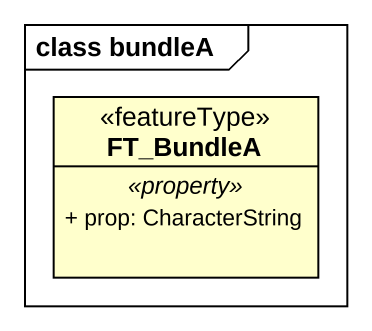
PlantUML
@startuml
mainframe class bundleA
hide circle
hide empty members
skinparam classAttributeIconSize 0
class FT_BundleA <<featureType>> {
  .. <<property>> ..
  + prop: CharacterString
}
@enduml
